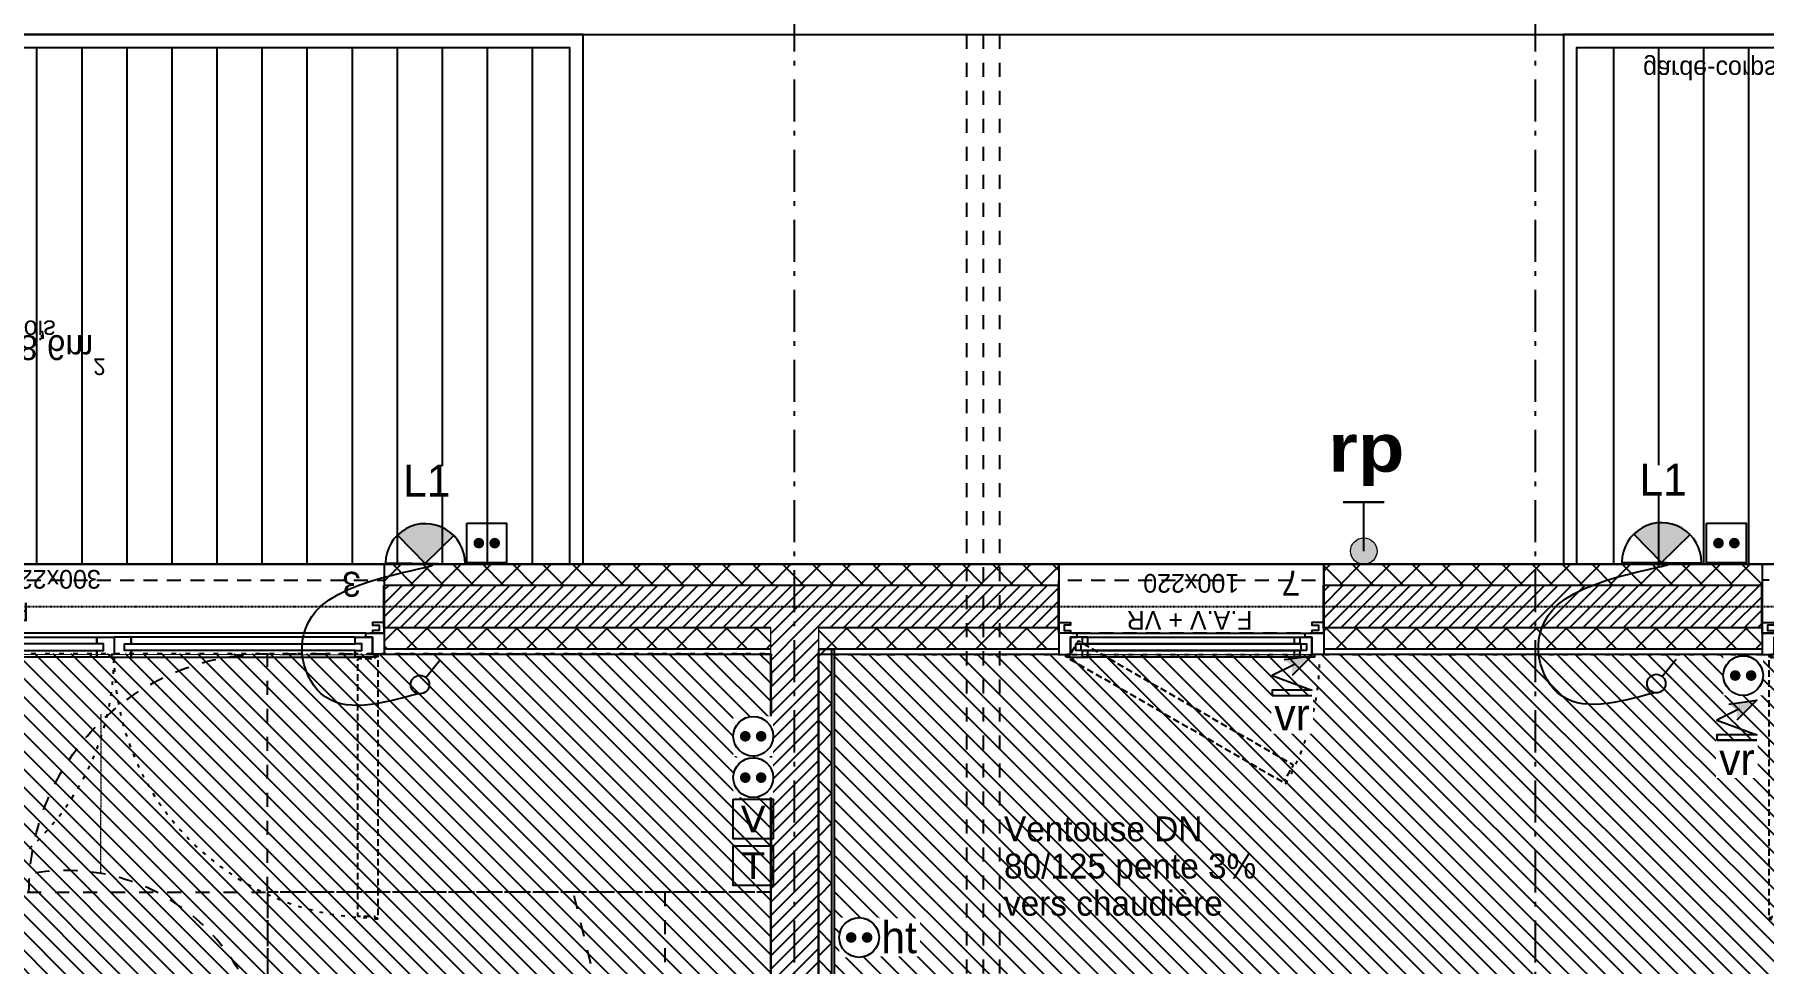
# Model space of a CAD drawing. Header units: centimetres. Extents: x -35664 to 50682, y -23001 to 23705.
# Drawn here: x 6510 to 7162, y 4767 to 5117 of the extents above; entities that cross this region are included whole.
import ezdxf

# ---------------------------------------------------------------- set-up
doc = ezdxf.new("R2010")
doc.units = ezdxf.units.CM
for name, pattern in [('ACAD_ISO03W100', [0.295276, 0.11811, -0.177165]), ('Style de ligne -1', [0.41664, 0.20828, -0.20836]), ('Style de ligne -14', [0.147638, 0.098425, -0.049213]), ('Style de ligne -17', [0.347222, 0.20828, -0.138942]), ('Style de ligne -18', [0.164042, 0.054681, -0.109361]), ('Style de ligne -5', [0.20828, 0.069425, -0.138855]), ('Style de ligne -6', [1.04164, 0.625, -0.20828, 0.06943, -0.13893]), ('VW-01', [0.41656, 0.20828, -0.20828])]:
    doc.linetypes.add(name, pattern=pattern)
for name, color, linetype in [('B aménagement intérieur', 252, 'Continuous'), ('B Faux plafonds', 9, 'Continuous'), ('B Faux plafonds_Hatch', 9, 'Continuous'), ('B GÈnÈral_Hatch', 252, 'Continuous'), ('B Général', 252, 'Continuous'), ('C ANNOTATIONS-axes horizontaux', 252, 'Style de ligne -1'), ('C ANNOTATIONS-PMR', 252, 'Style de ligne -5'), ('C ANNOTATIONS-prestations', 252, 'Continuous'), ('D SURFACES-shab', 252, 'Continuous'), ('prlm-EAU-EF', 161, 'Continuous'), ('prlm-VMC', 93, 'Continuous')]:
    doc.layers.add(name, color=color, linetype=linetype)
doc.layers.add('prlm-ELEC-CFA', color=1, linetype='Continuous', lineweight=25)
doc.layers.add('prlm-ELEC-CFO', color=1, linetype='Continuous', lineweight=25)
doc.layers.add('prlm-ZEROPLOT', color=254, linetype='Continuous', plot=False)
doc.layers.get('prlm-VMC').off()
doc.styles.add('Eurostile', font='Eurosti.TTF')
doc.styles.add('Eurostile (bold)', font='Eurostib.TTF')
doc.styles.add('Eurostile (italic)', font='Eurostib.TTF')
doc.styles.add('prlm-eau-ef', font='ariblk.ttf', dxfattribs={"height": 18})
doc.styles.add('prlm-elec-cfo', font='comic.ttf', dxfattribs={"height": 12})
doc.styles.get("Standard").update_dxf_attribs({"font": 'isocp.shx', "height": 15})
pattern_1 = [(45, (0, 0.2205), (-3.52778, 3.30729), [])]
pattern_2 = [(45, (0, 0), (2.4253472, -2.6458333), [])]
pattern_3 = [(-135, (0, 0), (5.656854, -5.656854), []), (-45, (0, 0), (-5.656854, -5.656854), [])]

# ---------------------------------------------------------------- blocks, each defined once
blk = doc.blocks.new('A 90.Rond 150_PMR')
at = {"layer": 'B Général', "linetype": 'VW-01', "ltscale": 25.4}
blk.add_circle((0, 0), 75, dxfattribs=at)
at = {"layer": 'B Général', "insert": (-61.5, 0), "char_height": 7.059, "attachment_point": 5, "rotation": 90, "line_spacing_factor": 0.894142, "style": 'Eurostile (italic)'}
blk.add_mtext('Ø 150 PMR', dxfattribs=at)
blk = doc.blocks.new('A 90.Groupe-12-1')
at = {"layer": 'B Général', "linetype": 'VW-01', "ltscale": 25.4}
blk.add_line((70, -114.99), (-70, -80.35), dxfattribs=at)
at = {"layer": 'B Général', "linetype": 'VW-01', "ltscale": 25.4, "flags": 128}
for points in [[(-70, 35), (70, 35), (70, -155), (-70, -155)], [(-70, -114.99), (70, -114.99), (70, -155), (-70, -155)]]:
    blk.add_lwpolyline(points, close=True, dxfattribs=at)
blk = doc.blocks.new('A 90.Lit 140.190_PMR 2')
at = {"layer": 'B Général', "linetype": 'VW-01', "ltscale": 25.4, "flags": 128}
for points in [[(70, 155), (-70, 155), (-70, 35), (70, 35)], [(-70, -155), (-70, 35), (-160, 35), (-160, -155)], [(160, -155), (160, 35), (70, 35), (70, -155)]]:
    blk.add_lwpolyline(points, close=True, dxfattribs=at)
at = {"layer": 'B Général', "linetype": 'VW-01', "ltscale": 25.4}
for centre, start, end in [((-70, 35), 90, 180), ((70, 35), 0, 90)]:
    blk.add_arc(centre, 90, start, end, dxfattribs=at)
at = {"layer": 'B Général'}
blk.add_blockref('A 90.Groupe-12-1', (0, 0), dxfattribs=at)
blk = doc.blocks.new('A 90.T3 S102_105 (2D)')
at = {"layer": 'B Faux plafonds_Hatch', "linetype": 'Continuous'}
h = blk.add_hatch(dxfattribs=at)
h.set_pattern_fill('F_P__SOFFITE', color=256, style=0, pattern_type=2)
h.set_pattern_definition(pattern_1)
h.paths.add_polyline_path([(-55.86, 34.01), (-55.94, 63.02), (125.88, 63.03), (125.88, 76.02), (280.96, 76.02), (281.04, -293.98), (-274.88, -293.98), (-274.88, 16.02), (-55.86, 16.02), (-55.86, 34.03)])
at = {"layer": 'B Faux plafonds', "linetype": 'Style de ligne -5', "ltscale": 25.4, "flags": 128}
blk.add_lwpolyline([(-55.86, 34.01), (-55.94, 63.02), (125.88, 63.03), (125.88, 76.02), (280.96, 76.02), (281.04, -293.98), (-274.88, -293.98), (-274.88, 16.02), (-55.86, 16.02), (-55.86, 34.03)], close=True, dxfattribs=at)
at = {"layer": 'D SURFACES-shab', "lineweight": 18, "flags": 128}
blk.add_lwpolyline([(125.88, 76.02), (125.88, 63.03), (-56.02, 63.03), (-56.02, 15.02), (-275.05, 15.02), (-275.05, -293.94), (281.07, -293.53), (281.03, 76.02)], close=True, dxfattribs=at)
at = {"layer": 'B Général', "rotation": 90}
blk.add_blockref('A 90.Lit 140.190_PMR 2', (126.04, -133.98), dxfattribs=at)
at = {"layer": 'C ANNOTATIONS-PMR', "ltscale": 25.4, "rotation": 270}
blk.add_blockref('A 90.Rond 150_PMR', (15.07, -137.19), dxfattribs=at)
blk = doc.blocks.new('A 90.T4 A13_A14 Haut (2D)')
at = {"layer": 'B Faux plafonds_Hatch', "linetype": 'Continuous'}
h = blk.add_hatch(dxfattribs=at)
h.set_pattern_fill('F_P__SOFFITE', color=256, style=0, pattern_type=2)
h.set_pattern_definition(pattern_1)
h.paths.add_polyline_path([(-207.3, 93.45), (-390.91, 93.45), (-390.91, -294.56), (401.6, -294.56), (401.6, 151.52), (86.65, 151.52), (86.65, 38.45), (-207.3, 38.45)])
at = {"layer": 'B GÈnÈral_Hatch', "linetype": 'Continuous'}
h = blk.add_hatch(dxfattribs=at)
h.set_pattern_fill('02_ISOLANT', color=256, angle=-90, style=0, pattern_type=2)
h.set_pattern_definition([(-45, (0, 0), (5.65685, 5.65685), []), (45, (0, 0), (5.65685, -5.65685), [])])
h.paths.add_polyline_path([(-391.91, 93.44), (-396.91, 93.44), (-396.91, -296.56), (-391.91, -296.56)])
at = {"layer": 'B Faux plafonds', "linetype": 'Style de ligne -5', "ltscale": 25.4, "flags": 128}
blk.add_lwpolyline([(-207.3, 93.45), (-390.91, 93.45), (-390.91, -294.56), (401.6, -294.56), (401.6, 151.52), (86.65, 151.52), (86.65, 38.45), (-207.3, 38.45)], close=True, dxfattribs=at)
at = {"layer": 'B Général', "linetype": 'Continuous'}
for p, q in [((-396.91, 93.44), (-396.91, -296.56)), ((-396.91, 93.44), (-396.91, -296.56)), ((-391.91, 93.44), (-391.91, -296.56)), ((-390.91, 93.44), (-390.91, -296.56)), ((-390.91, 93.44), (-390.91, -296.56)), ((-396.91, -296.56), (-390.91, -296.56))]:
    blk.add_line(p, q, dxfattribs=at)
at = {"layer": 'D SURFACES-shab', "lineweight": 18, "flags": 128}
blk.add_lwpolyline([(-390.91, 68.08), (-390.91, -294.56), (401.6, -294.56), (401.6, 151.52), (86.71, 151.51), (86.63, 38.44), (-207.27, 38.45), (-207.3, 93.44), (-330.91, 93.44), (-390.91, 93.44)], close=True, dxfattribs=at)
blk = doc.blocks.new('A 90.PF 300.220 + VR (3 vantaux)')
at = {"layer": 'B Général', "linetype": 'Continuous'}
for p, q in [((-150, 7), (-150, 17)), ((150, 7), (150, 17))]:
    blk.add_line(p, q, dxfattribs=at)
at = {"layer": 'B Général', "linetype": 'Continuous', "lineweight": 35}
for p, q in [((-150, 7), (-150, -9)), ((150, 7), (150, -9))]:
    blk.add_line(p, q, dxfattribs=at)
at = {"layer": 'B Général'}
blk.add_line((-143, 9), (47, 9), dxfattribs=at)
at = {"layer": 'B Général', "linetype": 'Style de ligne -14', "ltscale": 25.4, "flags": 128}
for points in [[(-147.5, 117), (-146.5, 117), (-146.5, 116), (-140, 116), (-140, 18.5), (-146.5, 18.5), (-146.5, 17.5), (-147.5, 17.5)], [(51.5, 115), (50.5, 115), (50.5, 116), (44, 116), (44, 18.5), (50.5, 18.5), (50.5, 17.5), (51.5, 17.5)]]:
    blk.add_lwpolyline(points, close=True, dxfattribs=at)
at = {"layer": 'B Général', "flags": 128}
for points in [[(-143, 10.5), (-143, 9), (-150, 9), (-150, 17), (-145.5, 17), (-145.5, 10.5)], [(-54.5, 18), (-139, 18), (-139, 15.5), (-54.5, 15.5)], [(-41.5, 18), (43, 18), (43, 15.5), (-41.5, 15.5)], [(56.5, 17), (56.5, 14.25), (54, 14.25), (54, 11.75), (56.5, 11.75), (56.5, 9), (47, 9), (47, 10.5), (49.5, 10.5), (49.5, 17)], [(145.5, 14.25), (54, 14.25), (54, 11.75), (145.5, 11.75)], [(143, 17), (56.5, 17), (56.5, 14.25), (143, 14.25)], [(145.5, 14.25), (143, 14.25), (143, 17), (150, 17), (150, 9), (143, 9), (143, 11.75), (145.5, 11.75)], [(-150, 9), (-150, 5), (-145.5, 5), (-145.5, 6), (-148, 6), (-148, 8), (-145.5, 8), (-145.5, 9)], [(-54.5, 13), (-139, 13), (-139, 10.5), (-54.5, 10.5)], [(-41.5, 13), (43, 13), (43, 10.5), (-41.5, 10.5)], [(143, 11.75), (56.5, 11.75), (56.5, 9), (143, 9)], [(150, 9), (150, 5), (145.5, 5), (145.5, 6), (148, 6), (148, 8), (145.5, 8), (145.5, 9)]]:
    blk.add_lwpolyline(points, close=True, dxfattribs=at)
at = {"layer": 'B Général', "linetype": 'Continuous', "flags": 128}
for points in [[(-139, 15.5), (-141.5, 15.5), (-141.5, 13), (-139, 13), (-139, 10.5), (-145.5, 10.5), (-145.5, 17), (-146.5, 17), (-146.5, 18), (-139, 18)], [(-54.5, 15.5), (-52, 15.5), (-52, 13), (-54.5, 13), (-54.5, 10.5), (-48, 10.5), (-48, 17), (-47, 17), (-47, 18), (-54.5, 18)], [(-41.5, 15.5), (-44, 15.5), (-44, 13), (-41.5, 13), (-41.5, 10.5), (-48, 10.5), (-48, 17), (-47, 17), (-47, 18), (-41.5, 18)], [(43, 15.5), (45.5, 15.5), (45.5, 13), (43, 13), (43, 10.5), (49.5, 10.5), (49.5, 17), (50.5, 17), (50.5, 18), (43, 18)]]:
    blk.add_lwpolyline(points, close=True, dxfattribs=at)
at = {"layer": 'B Général', "linetype": 'Style de ligne -17', "ltscale": 25.4, "flags": 128}
blk.add_lwpolyline([(-150, 9), (150, 9), (150, -11), (-150, -11)], close=True, dxfattribs=at)
at = {"layer": 'B Général', "flags": 128}
blk.add_lwpolyline([(150, -9), (150, -17), (-150, -17), (-150, -9)], dxfattribs=at)
at = {"layer": 'B Général'}
for centre in [(-147, 17.5), (51, 17.5)]:
    blk.add_circle(centre, 0.5, dxfattribs=at)
at = {"layer": 'B Général', "linetype": 'Style de ligne -18', "ltscale": 25.4}
for centre, start, end in [((-147, 17.5), 0.29382, 90.28792), ((51, 17.5), 94.06495, 179.70618)]:
    blk.add_arc(centre, 99, start, end, dxfattribs=at)
at = {"layer": 'B Général', "insert": (2, 4.58), "char_height": 7.059, "attachment_point": 2, "rotation": 360, "line_spacing_factor": 0.894142, "style": 'Eurostile'}
blk.add_mtext('PF + VR', dxfattribs=at)
at = {"layer": 'C ANNOTATIONS-prestations', "rotation": 360, "line_spacing_factor": 0.894142}
for s, insert, char_height, attachment_point, style in [('3', (-141.15, -4.77), 9.41, 1, 'Eurostile (bold)'), ('300x220 (3 vantaux) ', (0, -7.82), 7.059, 2, 'Eurostile')]:
    blk.add_mtext(s, dxfattribs=dict(at, insert=insert, char_height=char_height, attachment_point=attachment_point, style=style))
blk = doc.blocks.new('A 90.F 100x220 (all. vitrée fixe) + VR')
at = {"layer": 'B Général', "linetype": 'Continuous', "lineweight": 35}
for p, q in [((-50, 7), (-50, -9)), ((50, 7), (50, -9))]:
    blk.add_line(p, q, dxfattribs=at)
at = {"layer": 'B Général'}
blk.add_line((45, 9), (-45, 9), dxfattribs=at)
at = {"layer": 'B Général', "linetype": 'Style de ligne -14', "ltscale": 25.4, "flags": 128}
blk.add_lwpolyline([(-35.69, 65.82), (-36.19, 64.95), (-35.32, 64.45), (-38.57, 58.82), (42.63, 11.94), (45.88, 17.57), (46.75, 17.07), (47.25, 17.93)], close=True, dxfattribs=at)
at = {"layer": 'B Général', "flags": 128}
for points in [[(-43, 10.5), (-43, 9), (-50, 9), (-50, 17), (-45.5, 17), (-45.5, 10.5)], [(-43.5, 15.5), (43.5, 15.5), (43.5, 13), (-43.5, 13)], [(-41, 18), (41, 18), (41, 15.5), (-41, 15.5)], [(43, 10.5), (43, 9), (50, 9), (50, 17), (45.5, 17), (45.5, 10.5)], [(-50, 9), (-50, 5), (-45.5, 5), (-45.5, 6), (-48, 6), (-48, 8), (-45.5, 8), (-45.5, 9)], [(-41, 13), (41, 13), (41, 10.5), (-41, 10.5)], [(50, 9), (50, 5), (45.5, 5), (45.5, 6), (48, 6), (48, 8), (45.5, 8), (45.5, 9)]]:
    blk.add_lwpolyline(points, close=True, dxfattribs=at)
at = {"layer": 'B Général', "linetype": 'Continuous', "flags": 128}
for points in [[(-39, 15.5), (-41.5, 15.5), (-41.5, 13), (-39, 13), (-39, 10.5), (-45.5, 10.5), (-45.5, 17), (-46.5, 17), (-46.5, 18), (-39, 18)], [(39, 15.5), (41.5, 15.5), (41.5, 13), (39, 13), (39, 10.5), (45.5, 10.5), (45.5, 17), (46.5, 17), (46.5, 18), (39, 18)]]:
    blk.add_lwpolyline(points, close=True, dxfattribs=at)
at = {"layer": 'B Général', "linetype": 'Style de ligne -17', "ltscale": 25.4, "flags": 128}
blk.add_lwpolyline([(-50, 9), (50, 9), (50, -11), (-50, -11)], close=True, dxfattribs=at)
at = {"layer": 'B Général', "flags": 128}
blk.add_lwpolyline([(-50, -9), (-50, -17), (50, -17), (50, -9)], dxfattribs=at)
at = {"layer": 'B Général'}
blk.add_circle((47, 17.5), 0.5, dxfattribs=at)
at = {"layer": 'B Général', "linetype": 'Style de ligne -18', "ltscale": 25.4}
blk.add_arc((49, 17.5), 97.5, 150.29382, 179.70618, dxfattribs=at)
at = {"layer": 'B Général', "insert": (-23.11, 7.7), "char_height": 7.059, "attachment_point": 1, "line_spacing_factor": 0.894142, "style": 'Eurostile'}
blk.add_mtext('F.A.V + VR', dxfattribs=at)
at = {"layer": 'C ANNOTATIONS-prestations', "insert": (-41.15, -5.19), "char_height": 9.41, "attachment_point": 1, "rotation": 360, "line_spacing_factor": 0.894142, "style": 'Eurostile (bold)'}
blk.add_mtext('7', dxfattribs=at)
at = {"layer": 'C ANNOTATIONS-prestations', "insert": (0, -6.3), "char_height": 7.059, "width": 100, "attachment_point": 2, "rotation": 360, "line_spacing_factor": 0.894142, "style": 'Eurostile'}
blk.add_mtext('100x220', dxfattribs=at)
blk = doc.blocks.new('A 90.Balcon')
at = {"layer": 'B GÈnÈral_Hatch', "linetype": 'Continuous'}
h = blk.add_hatch(dxfattribs=at)
h.set_pattern_fill('H_BARDAGE V 150', color=256, style=0, pattern_type=2)
h.set_pattern_definition([(90, (0, 0), (17, 0), [])])
h.paths.add_polyline_path([(-220, 110), (220, 110), (220, -85), (-220, -85)])
at = {"layer": 'B Général', "linetype": 'Continuous', "flags": 128}
for points in [[(-225, 110), (225, 110), (225, -90), (-225, -90)], [(-220, 110), (220, 110), (220, -85), (-220, -85)]]:
    blk.add_lwpolyline(points, close=True, dxfattribs=at)
at = {"layer": 'C ANNOTATIONS-prestations', "line_spacing_factor": 0.894142, "style": 'Eurostile'}
for s, insert, char_height, attachment_point in [('balcon 8,6m{\\H0.6667x;\\S2 ^ ;}', (47.16, 38.55), 9.412, 3), ('platelage bois', (-32.26, 25.02), 7.059, 1), ('garde-corps vitré', (-194.9, -73.14), 7.059, 1)]:
    blk.add_mtext(s, dxfattribs=dict(at, insert=insert, char_height=char_height, attachment_point=attachment_point))
blk = doc.blocks.new('A 90.Groupe-34-1')
at = {"layer": 'C ANNOTATIONS-prestations', "linetype": 'VW-01', "ltscale": 25.4}
for p, q in [((6861.72, 5117.31), (6861.72, 4416.82)), ((6867.97, 5117.31), (6867.97, 4416.82)), ((6874.22, 5117.31), (6874.22, 4416.82))]:
    blk.add_line(p, q, dxfattribs=at)
blk = doc.blocks.new('xi.EA')
at = {"layer": 'prlm-ZEROPLOT', "color": 250, "linetype": 'ACAD_ISO03W100', "lineweight": 0, "ltscale": 0.2}
blk.add_lwpolyline([(0, 0), (0, 60)], dxfattribs=at)
blk = doc.blocks.new('xi.VR')
at = {"layer": 'prlm-ELEC-CFO', "lineweight": 5}
blk.add_hatch(color=0, dxfattribs=at).paths.add_polyline_path([(-3, 6), (-0.1, 3.7), (0, 0), (7.5, 7.5)])
at = {"layer": 'prlm-ELEC-CFO', "color": 0}
for points in [[(-3, 6), (7.5, 7.5), (0, 0)], [(0.95, 4.23), (-7.5, 0), (7.5, -5.5), (-7.5, -5.5), (-7.5, -7.5), (7.5, -7.5)]]:
    blk.add_lwpolyline(points, dxfattribs=at)
blk = doc.blocks.new('xi.PC')
at = {"color": 0, "lineweight": 5}
blk.add_wipeout([(-7.5, -7.5), (7.5, -7.5), (7.5, 7.5), (-7.5, 7.5)], dxfattribs=at).dxf.layer = 'prlm-ELEC-CFO'
at = {"layer": 'prlm-ELEC-CFO', "color": 0, "linetype": 'ByBlock', "lineweight": 5, "const_width": 2}
for points in [[(-4, 0, 1), (-2, 0, 1)], [(2, 0, 1), (4, 0, 1)]]:
    blk.add_lwpolyline(points, format="xyb", close=True, dxfattribs=at)
at = {"layer": 'prlm-ELEC-CFO', "color": 0, "linetype": 'ByBlock', "lineweight": -2}
blk.add_circle((0, 0), 7.5, dxfattribs=at)
blk = doc.blocks.new('xi.PCHT')
at = {"color": 0, "lineweight": 5}
blk.add_wipeout([(-7.5, -7.5), (7.5, -7.5), (7.5, 7.5), (-7.5, 7.5)], dxfattribs=at).dxf.layer = 'prlm-ELEC-CFO'
at = {"layer": 'prlm-ELEC-CFO', "color": 0, "linetype": 'ByBlock', "lineweight": 5, "const_width": 2}
for points in [[(-4, 0, 1), (-2, 0, 1)], [(2, 0, 1), (4, 0, 1)]]:
    blk.add_lwpolyline(points, format="xyb", close=True, dxfattribs=at)
at = {"layer": 'prlm-ELEC-CFO', "color": 0, "linetype": 'ByBlock', "lineweight": -2}
blk.add_circle((0, 0), 7.5, dxfattribs=at)
blk = doc.blocks.new('xi.PC-EXT')
at = {"layer": 'prlm-ELEC-CFO', "color": 0, "linetype": 'ByBlock', "lineweight": -2, "flags": 128}
blk.add_lwpolyline([(-7.5, 7.5), (7.5, 7.5), (7.5, -7.5), (-7.5, -7.5)], close=True, dxfattribs=at)
at = {"layer": 'prlm-ELEC-CFO', "color": 0, "linetype": 'ByBlock', "lineweight": 5, "const_width": 2}
for points in [[(-4, 0, 1), (-2, 0, 1)], [(2, 0, 1), (4, 0, 1)]]:
    blk.add_lwpolyline(points, format="xyb", close=True, dxfattribs=at)
blk = doc.blocks.new('xi.TEL')
at = {"layer": 'prlm-ELEC-CFA', "color": 0, "linetype": 'ByBlock', "lineweight": -2, "flags": 128}
blk.add_lwpolyline([(-7.5, 7.5), (7.5, 7.5), (7.5, -7.5), (-7.5, -7.5)], close=True, dxfattribs=at)
at = {"layer": 'prlm-ELEC-CFA', "color": 0, "linetype": 'ByBlock', "insert": (0, 0), "char_height": 10, "width": 11.36, "attachment_point": 5}
blk.add_mtext('{\\fVerdana|b0|i0|c0|p34;T}', dxfattribs=at)
blk = doc.blocks.new('xi.TV')
at = {"layer": 'prlm-ELEC-CFA', "color": 0, "linetype": 'ByBlock', "lineweight": -2, "flags": 128}
blk.add_lwpolyline([(-7.5, 7.5), (7.5, 7.5), (7.5, -7.5), (-7.5, -7.5)], close=True, dxfattribs=at)
at = {"layer": 'prlm-ELEC-CFA', "color": 0, "linetype": 'ByBlock', "insert": (0, 0), "char_height": 10, "width": 11.36, "attachment_point": 5}
blk.add_mtext('{\\fVerdana|b0|i0|c0|p34;V}', dxfattribs=at)
blk = doc.blocks.new('xi.rp')
at = {"layer": 'prlm-EAU-EF', "lineweight": 5}
h = blk.add_hatch(color=0, dxfattribs=at)
edge = h.paths.add_edge_path()
edge.add_arc((0, 5), 5, 0, 360)
at = {"layer": 'prlm-EAU-EF', "color": 0, "const_width": 1, "flags": 128}
blk.add_lwpolyline([(-7.82, 23.46), (7.82, 23.46)], dxfattribs=at)
at = {"layer": 'prlm-EAU-EF', "color": 0, "flags": 128}
blk.add_lwpolyline([(0, 5), (0, 23.46)], dxfattribs=at)
at = {"layer": 'prlm-EAU-EF', "color": 0, "lineweight": 5}
blk.add_circle((0, 5), 5, dxfattribs=at)
blk = doc.blocks.new('xi.lum1')
at = {"layer": 'prlm-ELEC-CFO', "linetype": 'ByBlock', "lineweight": 5}
blk.add_hatch(color=0, dxfattribs=at).paths.add_polyline_path([(10.61, 10.61, 0.414214), (-10.61, 10.61), (0, 0)])
at = {"layer": 'prlm-ELEC-CFO', "color": 0, "linetype": 'ByBlock', "lineweight": -2, "flags": 128}
blk.add_lwpolyline([(15, 0, 1), (-15, 0)], format="xyb", close=True, dxfattribs=at)
at = {"layer": 'prlm-ELEC-CFO', "color": 0}
blk.add_lwpolyline([(-10.61, 10.61), (0, 0), (10.61, 10.61)], dxfattribs=at)
blk = doc.blocks.new('xi.SA')
at = {"layer": 'prlm-ELEC-CFO', "color": 0}
blk.add_lwpolyline([(0.2, -1.28), (5.5, 5.28)], dxfattribs=at)
blk.add_circle((-2, -4), 3.5, dxfattribs=at)

msp = doc.modelspace()

# ---------------------------------------------------------------- hatches: boundary and pattern name
at = {"layer": 'B GÈnÈral_Hatch', "linetype": 'Continuous'}
h = msp.add_hatch(dxfattribs=at)
h.set_pattern_fill('02_ISOLANT', color=256, angle=180, style=0, pattern_type=2)
h.set_pattern_definition([(225, (0, 0), (5.656854, -5.656854), []), (315, (0, 0), (-5.656854, -5.656854), [])])
h.paths.add_polyline_path([(6896.532, 4909.389), (6896.532, 4917.389), (6642.053, 4917.389), (6642.053, 4909.389)])
h = msp.add_hatch(dxfattribs=at)
h.set_pattern_fill('02_ISOLANT', color=256, angle=-180, style=0, pattern_type=2)
h.set_pattern_definition(pattern_3)
h.paths.add_polyline_path([(7161.953, 4909.389), (7161.953, 4917.389), (6996.532, 4917.389), (6996.532, 4909.389)])
h = msp.add_hatch(dxfattribs=at)
h.set_pattern_fill('50_BETON', color=256, style=0, pattern_type=2)
h.set_pattern_definition(pattern_2)
h.paths.add_polyline_path([(6896.532, 4893.389), (6896.532, 4909.389), (6642.053, 4909.389), (6642.053, 4893.389)])
h = msp.add_hatch(dxfattribs=at)
h.set_pattern_fill('50_BETON', color=256, style=0, pattern_type=2)
h.set_pattern_definition(pattern_2)
h.paths.add_polyline_path([(7161.953, 4893.389), (7161.953, 4909.389), (6996.532, 4909.389), (6996.532, 4893.389)])
h = msp.add_hatch(dxfattribs=at)
h.set_pattern_fill('02_ISOLANT', color=256, angle=90, style=0, pattern_type=2)
h.set_pattern_definition([(135, (0, 0), (-5.656854, -5.656854), []), (225, (0, 0), (-5.656854, 5.656854), [])])
h.paths.add_polyline_path([(6642.053, 4885.389), (6787.891, 4885.389), (6787.89, 4893.389), (6642.053, 4893.389)])
h = msp.add_hatch(dxfattribs=at)
h.set_pattern_fill('50_BETON', color=256, style=0, pattern_type=2)
h.set_pattern_definition(pattern_2)
h.paths.add_polyline_path([(6805.89, 4893.389), (6787.89, 4893.389), (6787.972, 4300.387), (6805.972, 4300.387)])
h = msp.add_hatch(dxfattribs=at)
h.set_pattern_fill('02_ISOLANT', color=256, angle=-90, style=0, pattern_type=2)
h.set_pattern_definition([(-45, (0, 0), (5.656854, 5.656854), []), (45, (0, 0), (5.656854, -5.656854), [])])
h.paths.add_polyline_path([(6896.532, 4893.389), (6805.89, 4893.389), (6805.891, 4885.389), (6896.532, 4885.389)])
h = msp.add_hatch(dxfattribs=at)
h.set_pattern_fill('02_ISOLANT', color=256, angle=-180, style=0, pattern_type=2)
h.set_pattern_definition(pattern_3)
h.paths.add_polyline_path([(7161.953, 4885.389), (7161.953, 4893.389), (6996.532, 4893.389), (6996.532, 4885.389)])

# ---------------------------------------------------------------- linework, layer by layer
at = {"layer": 'B Général', "linetype": 'Style de ligne -6', "ltscale": 25.4}
for p, q in [((6796.888, 3285.389), (6796.888, 5820.389)), ((6796.888, 3285.389), (6796.888, 5820.389)), ((7076.484, 3285.389), (7076.484, 5820.389)), ((7076.484, 3285.389), (7076.484, 5820.389))]:
    msp.add_line(p, q, dxfattribs=at)
at = {"layer": 'B Général', "linetype": 'Continuous'}
for p, q in [((6896.532, 4917.389), (6642.053, 4917.389)), ((6642.053, 4917.389), (6642.053, 4883.389)), ((6896.532, 4917.389), (6642.053, 4917.389)), ((6896.532, 4917.389), (6896.532, 4883.389)), ((7161.953, 4917.389), (6996.532, 4917.389)), ((6996.532, 4917.389), (6996.532, 4883.389)), ((7161.953, 4917.389), (6996.532, 4917.389)), ((7161.953, 4917.389), (7161.953, 4883.389)), ((6896.532, 4909.389), (6642.053, 4909.389)), ((7161.953, 4909.389), (6996.532, 4909.389)), ((6787.89, 4893.389), (6642.053, 4893.389)), ((6896.532, 4893.389), (6805.89, 4893.389)), ((7161.953, 4893.389), (6996.532, 4893.389)), ((6787.891, 4885.389), (6642.053, 4885.389)), ((6787.891, 4885.389), (6642.053, 4885.389)), ((6787.891, 4883.389), (6642.053, 4883.389)), ((6787.891, 4883.389), (6642.053, 4883.389)), ((6787.972, 4300.387), (6787.891, 4883.389)), ((6896.532, 4885.389), (6805.891, 4885.389)), ((6896.532, 4885.389), (6805.891, 4885.389)), ((6805.972, 4300.387), (6805.891, 4883.389)), ((6896.532, 4883.389), (6805.891, 4883.389)), ((6896.532, 4883.389), (6805.891, 4883.389)), ((7161.953, 4885.389), (6996.532, 4885.389)), ((7161.953, 4885.389), (6996.532, 4885.389)), ((7161.953, 4883.389), (6996.532, 4883.389)), ((7161.953, 4883.389), (6996.532, 4883.389))]:
    msp.add_line(p, q, dxfattribs=at)
at = {"layer": 'B Général', "linetype": 'Continuous', "lineweight": 18}
for p, q in [((6896.532, 4909.389), (6642.053, 4909.389)), ((7161.953, 4909.389), (6996.532, 4909.389)), ((6787.89, 4893.389), (6642.053, 4893.389)), ((6787.891, 4883.389), (6787.89, 4893.389)), ((6805.89, 4893.389), (6805.891, 4883.389)), ((6896.532, 4893.389), (6805.89, 4893.389)), ((7161.953, 4893.389), (6996.532, 4893.389)), ((6787.972, 4300.387), (6787.891, 4883.389)), ((6805.972, 4300.387), (6805.891, 4883.389))]:
    msp.add_line(p, q, dxfattribs=at)
at = {"layer": 'B Général', "linetype": 'VW-01', "ltscale": 25.4, "flags": 128}
msp.add_lwpolyline([(7638.484, 4917.389), (7638.484, 5137.389), (5431.798, 5137.389), (5431.798, 5494.314), (5211.798, 5494.314), (5211.798, 5137.278), (5521.96, 5137.278), (5521.96, 4917.389)], close=True, dxfattribs=at)
at = {"layer": 'C ANNOTATIONS-axes horizontaux'}
msp.add_line((12370.813, 4901.389), (2960.813, 4901.389), dxfattribs=at)
msp.add_line((12370.813, 4901.389), (2960.813, 4901.389), dxfattribs=at)
at = {"layer": 'C ANNOTATIONS-prestations', "linetype": 'Continuous'}
msp.add_open_spline([(4834.965, 4217.888), (4859.479, 4186.178), (4881.036, 4152.389), (6085.791, 4152.388), (7290.546, 4152.388), (7290.546, 4217.388), (7290.546, 4282.388), (6220.294, 4282.388), (5150.041, 4282.389), (5150.021, 4585.887), (5150, 4889.386), (5084.982, 4889.198), (5019.965, 4889.01), (5019.965, 4609.699), (5019.965, 4330.389), (4927.465, 4330.389), (4834.965, 4330.389), (4834.965, 4274.138), (4834.965, 4217.888)], degree=2, knots=[0, 0, 0, 1, 1, 2, 2, 3, 3, 4, 4, 5, 5, 6, 6, 7, 7, 8, 8, 9, 9, 9], dxfattribs=at)
at = {"layer": 'C ANNOTATIONS-prestations'}
msp.add_open_spline([(5019.965, 4889.389), (5019.965, 4609.889), (5019.965, 4330.389), (4927.465, 4330.389), (4834.965, 4330.389), (4834.965, 4274.138), (4834.965, 4217.888), (4859.479, 4186.178), (4881.036, 4152.389), (6085.791, 4152.389), (7290.546, 4152.389), (7290.546, 4217.388), (7290.546, 4282.387), (6220.273, 4282.388), (5150, 4282.389), (5150, 4585.889), (5150, 4889.389), (5084.982, 4889.389), (5019.965, 4889.389)], degree=2, knots=[0, 0, 0, 1, 1, 2, 2, 3, 3, 4, 4, 5, 5, 6, 6, 7, 7, 8, 8, 9, 9, 9], dxfattribs=at)
at = {"layer": 'prlm-ELEC-CFO'}
for points in [[(6654.915, 4868.532), (6618.264, 4868.532), (6618.264, 4901.701), (6657.514, 4917.731), (6657.017, 4917.762)], [(7121.435, 4868.904), (7084.785, 4868.904), (7084.785, 4902.073), (7124.035, 4918.103), (7123.538, 4918.134)]]:
    msp.add_spline(points, degree=3, dxfattribs=at)
at = {"layer": 'prlm-ZEROPLOT'}
for points in [[(5521.96, 5117.41), (7810.484, 5117.41), (7810.484, 4893.389), (7638.484, 4893.389), (7638.484, 4917.389), (5521.96, 4917.389)], [(6215.888, 4917.389), (7638.484, 4917.389), (7638.484, 3517.389), (6215.888, 3517.389)]]:
    msp.add_lwpolyline(points, close=True, dxfattribs=at)

# ---------------------------------------------------------------- block references
at = {"layer": 'B aménagement intérieur', "xscale": -1, "rotation": 180}
for name, p in [('A 90.T3 S102_105 (2D)', (6506.93, 4589.632)), ('A 90.T4 A13_A14 Haut (2D)', (7202.882, 4588.832))]:
    msp.add_blockref(name, p, dxfattribs=at)
at = {"layer": 'B Général', "xscale": -1, "rotation": 180}
for name, p in [('A 90.Balcon', (6492.052, 5027.389)), ('A 90.Balcon', (7311.953, 5027.389)), ('A 90.PF 300.220 + VR (3 vantaux)', (7311.953, 4900.389))]:
    msp.add_blockref(name, p, dxfattribs=at)
at = {"layer": 'B Général', "rotation": 180}
for name, p in [('A 90.PF 300.220 + VR (3 vantaux)', (6492.053, 4900.389)), ('A 90.F 100x220 (all. vitrée fixe) + VR', (6946.532, 4900.389))]:
    msp.add_blockref(name, p, dxfattribs=at)
at = {"layer": 'C ANNOTATIONS-prestations'}
msp.add_blockref('A 90.Groupe-34-1', (0, 0), dxfattribs=at)
at = {"layer": 'prlm-EAU-EF'}
msp.add_blockref('xi.rp', (7011.635, 4917.389), dxfattribs=at)
msp.add_blockref('xi.rp', (7011.635, 4917.389), dxfattribs=at)
at = {"layer": 'prlm-ELEC-CFA'}
for name, p in [('xi.TV', (6781.245, 4821.224)), ('xi.TEL', (6781.244, 4803.604))]:
    msp.add_blockref(name, p, dxfattribs=at)
at = {"layer": 'prlm-ELEC-CFO'}
for name, p, rotation in [('xi.lum1', (6657.514, 4917.731), 359.4203211865211), ('xi.lum1', (7124.035, 4918.103), 359.4203211865211), ('xi.SA', (6657.514, 4875.981), 359.9996616788565), ('xi.SA', (7124.035, 4876.352), 359.9996616788565)]:
    msp.add_blockref(name, p, dxfattribs=dict(at, rotation=rotation))
for p in [(6680.707, 4925.389), (7148.472, 4925.389)]:
    msp.add_blockref('xi.PC-EXT', p, dxfattribs=at)
at = {"layer": 'prlm-VMC', "rotation": 179.9853728350205}
msp.add_blockref('xi.EA', (6535.028, 4860.827), dxfattribs=at)

# ---------------------------------------------------------------- texts
at = {"layer": 'C ANNOTATIONS-prestations', "insert": (6875.889, 4822.204), "char_height": 9.412, "width": 102.61125, "attachment_point": 1, "line_spacing_factor": 0.894142, "style": 'Eurostile'}
msp.add_mtext('Ventouse DN 80/125 pente 3% vers chaudière', dxfattribs=at)

# ---------------------------------------------------------------- next in the draw order: block references
at = {"layer": 'prlm-ELEC-CFO'}
msp.add_blockref('xi.PC', (6781.246, 4836.855), dxfattribs=at)

# ---------------------------------------------------------------- next in the draw order: texts
at = {"layer": 'prlm-EAU-EF', "lineweight": 20, "insert": (7012.606, 4970.338), "char_height": 18, "attachment_point": 2, "line_spacing_factor": 0.8, "style": 'prlm-eau-ef', "bg_fill": 3, "box_fill_scale": 0.95, "bg_fill_color": 256, "bg_fill_transparency": 0}
msp.add_mtext('rp', dxfattribs=at)
at = {"layer": 'prlm-ELEC-CFO', "lineweight": 20, "char_height": 12, "line_spacing_factor": 0.8, "style": 'prlm-elec-cfo', "bg_fill": 3, "bg_fill_color": 256, "bg_fill_transparency": 0}
for s, insert, attachment_point, box_fill_scale in [('L1', (6658.077, 4954.953), 2, 0.95), ('L1', (7124.598, 4955.324), 2, 0.95), ('vr', (6984.594, 4860.671), 5, 1.1), ('vr', (7152.428, 4843.853), 5, 1.1), ('ht', (6836.301, 4776.502), 5, 1.1)]:
    msp.add_mtext(s, dxfattribs=dict(at, insert=insert, attachment_point=attachment_point, box_fill_scale=box_fill_scale))

# ---------------------------------------------------------------- next in the draw order: block references
at = {"layer": 'prlm-ELEC-CFO'}
for name, p in [('xi.VR', (6984.594, 4875.389)), ('xi.VR', (7152.428, 4858.57)), ('xi.PC', (6781.247, 4852.461)), ('xi.PCHT', (6821.225, 4776.502))]:
    msp.add_blockref(name, p, dxfattribs=at)

# ---------------------------------------------------------------- next in the draw order: texts
at = {"layer": 'prlm-EAU-EF', "lineweight": 20, "insert": (7012.606, 4970.338), "char_height": 18, "attachment_point": 2, "line_spacing_factor": 0.8, "style": 'prlm-eau-ef', "bg_fill": 3, "box_fill_scale": 0.95, "bg_fill_color": 256, "bg_fill_transparency": 0}
msp.add_mtext('rp', dxfattribs=at)

# ---------------------------------------------------------------- next in the draw order: block references
at = {"layer": 'prlm-ELEC-CFO'}
msp.add_blockref('xi.PC', (7154.807, 4875.389), dxfattribs=at)

doc.saveas('drawing.dxf')
